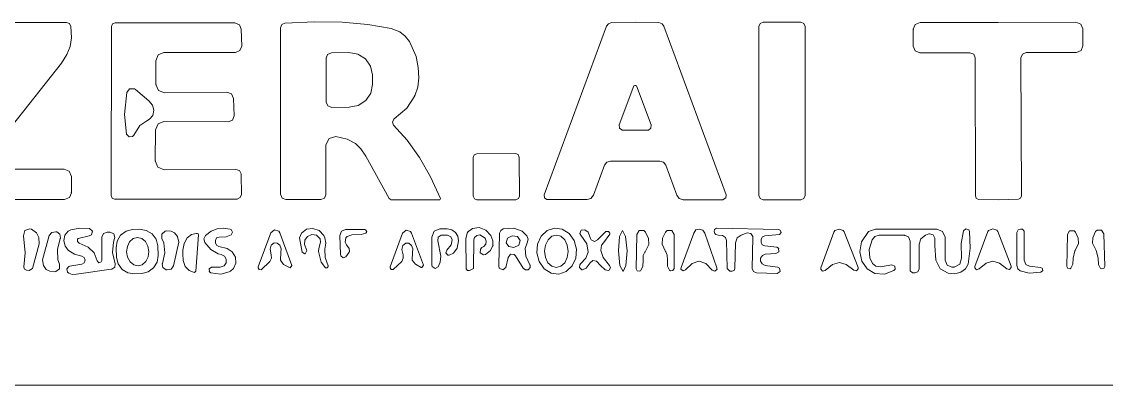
# Model space of a CAD drawing. Extents: x 0 to 650, y 0 to 488.
# Drawn here: x 269.5 to 410, y 0 to 47 of the extents above; entities that cross this region are included whole.
import ezdxf

# ---------------------------------------------------------------- set-up
doc = ezdxf.new("R2010")
doc.units = 0
doc.linetypes.add('Solid', pattern=[0])
doc.layers.add('Layer 1', color=7, linetype='Solid', lineweight=0)

msp = doc.modelspace()

# ---------------------------------------------------------------- linework, layer by layer
at = {"layer": 'Layer 1', "color": 9, "linetype": 'Solid', "lineweight": 0}
for p, q in [((275.35, 46.95), (256.84, 46.95)), ((275.73, 46.81), (275.35, 46.95)), ((275.92, 46.44), (275.73, 46.81)), ((275.99, 44.98), (275.92, 46.44)), ((281.15, 46.43), (281.12, 24.55)), ((281.29, 46.77), (281.15, 46.43)), ((281.15, 46.43), (281.15, 46.43)), ((281.63, 46.91), (281.29, 46.77)), ((297.14, 46.91), (281.63, 46.91)), ((297.73, 46.66), (297.14, 46.91)), ((297.98, 46.07), (297.73, 46.66)), ((303.22, 46.67), (303.06, 46.25)), ((303.63, 46.86), (303.22, 46.67)), ((307.47, 47.05), (303.63, 46.86)), ((311.04, 46.99), (307.47, 47.05)), ((314.35, 46.7), (311.04, 46.99)), ((317.39, 46.16), (314.35, 46.7)), ((345.26, 46.46), (337.21, 24.64)), ((345.51, 46.79), (345.26, 46.46)), ((345.9, 46.93), (345.51, 46.79)), ((348.99, 47), (345.9, 46.93)), ((352.07, 46.93), (348.99, 47)), ((352.46, 46.79), (352.07, 46.93)), ((352.71, 46.46), (352.46, 46.79)), ((360.75, 24.63), (352.71, 46.46)), ((365.18, 46.81), (365.01, 46.41)), ((365.01, 46.41), (365.01, 24.55)), ((365.58, 46.98), (365.18, 46.81)), ((370.42, 46.98), (365.58, 46.98)), ((370.82, 46.81), (370.42, 46.98)), ((370.99, 46.41), (370.82, 46.81)), ((370.99, 24.55), (370.99, 46.41)), ((385.25, 46.69), (384.99, 46.06)), ((385.89, 46.96), (385.25, 46.69)), ((395.98, 46.96), (385.89, 46.96)), ((406.06, 47), (395.98, 46.96)), ((406.7, 46.74), (406.06, 47)), ((406.97, 46.11), (406.7, 46.74)), ((275.82, 43.85), (275.99, 44.98)), ((298.03, 43.86), (297.98, 46.07)), ((303.06, 46.25), (303.06, 24.71)), ((318.51, 45.72), (317.39, 46.16)), ((319.19, 45.19), (318.51, 45.72)), ((318.51, 45.72), (318.51, 45.72)), ((318.51, 45.72), (318.51, 45.72)), ((319.77, 44.48), (319.19, 45.19)), ((384.99, 46.06), (384.99, 46.06)), ((384.99, 46.06), (384.99, 43.87)), ((406.97, 46.1), (406.97, 46.11)), ((406.97, 43.92), (406.97, 46.1)), ((275.4, 42.8), (275.82, 43.85)), ((297.8, 43.3), (298.03, 43.86)), ((320.61, 42.53), (319.77, 44.48)), ((384.99, 43.87), (385.24, 43.27)), ((406.73, 43.31), (406.97, 43.92)), ((274.7, 41.7), (275.4, 42.8)), ((286.9, 42), (287.2, 42.75)), ((287.2, 42.75), (287.94, 43.07)), ((287.94, 43.07), (287.95, 43.07)), ((287.95, 43.07), (297.23, 43.06)), ((297.23, 43.06), (297.24, 43.06)), ((297.24, 43.06), (297.8, 43.3)), ((309.15, 42.82), (308.95, 42.32)), ((308.95, 42.32), (308.99, 36.64)), ((309.64, 43.03), (309.15, 42.82)), ((311.89, 43.05), (309.64, 43.03)), ((313.06, 42.84), (311.89, 43.05)), ((314.05, 42.22), (313.06, 42.84)), ((314.72, 41.28), (314.05, 42.22)), ((320.9, 41.12), (320.61, 42.53)), ((385.24, 43.27), (385.84, 43.02)), ((385.84, 43.02), (392.34, 43.03)), ((392.34, 43.03), (392.34, 43.03)), ((392.34, 43.03), (392.83, 42.83)), ((392.83, 42.83), (393.03, 42.35)), ((393.03, 42.35), (393.05, 24.5)), ((398.94, 42.36), (399.14, 42.84)), ((399, 24.52), (398.94, 42.36)), ((399.14, 42.84), (399.62, 43.04)), ((399.62, 43.04), (406.12, 43.06)), ((406.12, 43.06), (406.13, 43.06)), ((406.13, 43.06), (406.73, 43.31)), ((268.36, 33.64), (274.7, 41.7)), ((286.93, 38.93), (286.9, 42)), ((314.96, 40.17), (314.72, 41.28)), ((320.97, 39.8), (320.9, 41.12)), ((314.98, 38.91), (314.96, 40.17)), ((314.96, 40.17), (314.96, 40.17)), ((320.82, 38.58), (320.97, 39.8)), ((287.26, 38.15), (286.93, 38.93)), ((286.93, 38.93), (286.93, 38.93)), ((288.05, 37.84), (287.26, 38.15)), ((296.11, 37.94), (288.05, 37.84)), ((296.71, 37.71), (296.11, 37.94)), ((314.75, 37.79), (314.98, 38.91)), ((320.45, 37.46), (320.82, 38.58)), ((348.82, 38.75), (346.91, 33.69)), ((348.95, 38.8), (348.82, 38.75)), ((348.99, 38.8), (348.95, 38.8)), ((349.05, 38.8), (348.99, 38.8)), ((349.17, 38.75), (349.05, 38.8)), ((351.06, 33.68), (349.17, 38.75)), ((296.97, 37.13), (296.71, 37.71)), ((297.04, 34.88), (296.97, 37.13)), ((308.99, 36.64), (309.2, 36.15)), ((313.12, 36.2), (314.1, 36.84)), ((314.1, 36.84), (314.75, 37.79)), ((319.4, 35.84), (320.45, 37.46)), ((320.45, 37.46), (320.45, 37.46)), ((309.2, 36.15), (309.7, 35.95)), ((309.7, 35.95), (311.95, 35.97)), ((311.95, 35.97), (313.12, 36.2)), ((317.78, 34.48), (319.4, 35.84)), ((286.89, 33.06), (287.21, 33.81)), ((287.21, 33.81), (287.95, 34.12)), ((287.95, 34.12), (296.26, 34.08)), ((296.26, 34.08), (296.27, 34.08)), ((296.27, 34.08), (296.82, 34.32)), ((296.82, 34.32), (297.04, 34.88)), ((317.54, 34.06), (317.73, 34.45)), ((317.7, 33.66), (317.54, 34.06)), ((317.73, 34.45), (317.78, 34.48)), ((286.84, 29.03), (286.89, 33.06)), ((319.46, 31.71), (317.7, 33.66)), ((346.91, 33.69), (346.94, 33.29)), ((346.94, 33.29), (347.26, 33.04)), ((347.26, 33.04), (347.31, 33.03)), ((347.31, 33.03), (348.98, 32.99)), ((348.98, 32.99), (350.66, 33.02)), ((350.66, 33.02), (350.71, 33.03)), ((350.71, 33.03), (351.03, 33.28)), ((351.03, 33.28), (351.06, 33.68)), ((308.92, 31.13), (309.34, 31.94)), ((308.92, 31.06), (308.92, 31.13)), ((308.92, 24.64), (308.92, 31.06)), ((309.34, 31.94), (310.21, 32.19)), ((310.21, 32.19), (311.7, 31.84)), ((311.7, 31.84), (312.75, 31.28)), ((312.75, 31.28), (313.48, 30.58)), ((321.05, 29.48), (319.46, 31.71)), ((313.48, 30.58), (314.11, 29.63)), ((314.11, 29.63), (317.11, 24.16)), ((328.13, 29.83), (328, 29.49)), ((328.46, 29.97), (328.13, 29.83)), ((333.5, 29.99), (328.46, 29.97)), ((333.84, 29.86), (333.5, 29.99)), ((333.98, 29.53), (333.84, 29.86)), ((334, 24.49), (333.98, 29.53)), ((287.18, 28.21), (286.84, 29.03)), ((286.84, 29.03), (286.84, 29.03)), ((288.01, 27.88), (287.18, 28.21)), ((322.49, 26.97), (321.05, 29.48)), ((328, 29.49), (328.02, 24.45)), ((343.59, 24.6), (345.02, 28.47)), ((345.02, 28.47), (345.32, 28.86)), ((345.32, 28.86), (345.79, 29)), ((345.79, 29), (348.98, 29)), ((348.98, 29), (352.17, 29)), ((352.17, 29), (352.65, 28.86)), ((352.65, 28.86), (352.94, 28.47)), ((352.94, 28.47), (354.37, 24.59)), ((275.04, 27.96), (264.57, 27.96)), ((275.7, 27.69), (275.04, 27.96)), ((275.98, 27.03), (275.7, 27.69)), ((275.98, 24.91), (275.98, 27.03)), ((275.98, 27.03), (275.98, 27.03)), ((297.29, 27.94), (288.01, 27.88)), ((297.74, 27.78), (297.29, 27.94)), ((297.96, 27.35), (297.74, 27.78)), ((297.96, 27.29), (297.96, 27.35)), ((297.99, 24.7), (297.96, 27.29)), ((323.77, 24.18), (322.49, 26.97)), ((256.58, 24.03), (275.09, 24.03)), ((275.09, 24.03), (275.72, 24.29)), ((275.72, 24.29), (275.98, 24.91)), ((275.98, 24.91), (275.98, 24.91)), ((281.12, 24.55), (281.25, 24.23)), ((281.25, 24.23), (281.56, 24.1)), ((281.56, 24.1), (297.37, 24.08)), ((297.37, 24.08), (297.45, 24.09)), ((297.45, 24.09), (297.84, 24.29)), ((297.84, 24.29), (297.99, 24.7)), ((303.06, 24.71), (303.26, 24.22)), ((303.26, 24.22), (303.75, 24.02)), ((303.75, 24.02), (308.3, 24.02)), ((308.3, 24.02), (308.74, 24.2)), ((308.74, 24.2), (308.92, 24.64)), ((317.11, 24.16), (317.4, 24)), ((317.4, 24), (323.65, 24)), ((323.65, 24), (323.67, 24)), ((323.67, 24), (323.77, 24.18)), ((328.02, 24.45), (328.16, 24.12)), ((328.16, 24.12), (328.5, 23.99)), ((328.5, 23.99), (333.54, 24.01)), ((333.54, 24.01), (333.87, 24.15)), ((333.87, 24.15), (334, 24.49)), ((337.21, 24.64), (337.24, 24.25)), ((337.24, 24.25), (337.56, 24.02)), ((337.56, 24.02), (337.64, 24.02)), ((337.64, 24.02), (342.76, 24.02)), ((342.76, 24.02), (343.26, 24.18)), ((343.26, 24.18), (343.59, 24.6)), ((354.37, 24.59), (354.7, 24.17)), ((354.7, 24.17), (355.2, 24.01)), ((355.2, 24.01), (360.32, 24.01)), ((360.32, 24.01), (360.4, 24.02)), ((360.4, 24.02), (360.72, 24.24)), ((360.72, 24.24), (360.75, 24.63)), ((365.01, 24.55), (365.18, 24.15)), ((365.18, 24.15), (365.58, 23.98)), ((365.58, 23.98), (370.42, 23.98)), ((370.42, 23.98), (370.82, 24.15)), ((370.82, 24.15), (370.99, 24.55)), ((393.05, 24.5), (393.16, 24.21)), ((393.16, 24.21), (393.44, 24.06)), ((393.44, 24.06), (396.03, 24.01)), ((396.03, 24.01), (398.61, 24.07)), ((398.61, 24.07), (398.89, 24.22)), ((398.89, 24.22), (399, 24.52))]:
    msp.add_line(p, q, dxfattribs=at)
at = {"layer": 'Layer 1', "color": 250, "linetype": 'Solid', "lineweight": 0}
for p, q in [((283.52, 38.37), (283.15, 37.89)), ((284.13, 38.37), (283.52, 38.37)), ((284.28, 38.26), (284.13, 38.37)), ((286.02, 36.8), (284.28, 38.26)), ((283.15, 37.89), (282.86, 35.03)), ((286.46, 36.25), (286.02, 36.8)), ((286.64, 35.58), (286.46, 36.25)), ((286.51, 34.92), (286.64, 35.58)), ((282.86, 35.03), (283.13, 32.48)), ((284.84, 33.6), (285.76, 34.24)), ((285.76, 34.24), (286.11, 34.42)), ((286.11, 34.42), (286.51, 34.92)), ((283.13, 32.48), (283.45, 32.13)), ((283.91, 32.21), (284.05, 32.38)), ((284.05, 32.38), (284.84, 33.6)), ((283.45, 32.13), (283.91, 32.21))]:
    msp.add_line(p, q, dxfattribs=at)
at = {"layer": 'Layer 1', "color": 254, "linetype": 'Solid', "lineweight": 0}
for p, q in [((269.96, 20.01), (269.76, 19.35)), ((270.61, 20.25), (269.96, 20.01)), ((270.81, 20.2), (270.61, 20.25)), ((271.48, 19.73), (270.81, 20.2)), ((271.77, 19.12), (271.48, 19.73)), ((273.43, 19.79), (273.09, 19.37)), ((273.96, 19.87), (273.43, 19.79)), ((274.09, 19.84), (273.96, 19.87)), ((274.5, 19.54), (274.09, 19.84)), ((275.55, 19.94), (275.12, 19.42)), ((275.91, 20.13), (275.55, 19.94)), ((277.06, 20.35), (275.91, 20.13)), ((278.32, 20.28), (277.06, 20.35)), ((278.7, 19.95), (278.32, 20.28)), ((278.57, 19.46), (278.7, 19.95)), ((280.6, 19.83), (280.12, 19.63)), ((280.99, 19.83), (280.6, 19.83)), ((281.46, 19.61), (280.99, 19.83)), ((283.05, 19.93), (282.35, 19.41)), ((283.9, 20.14), (283.05, 19.93)), ((284.81, 20.18), (283.9, 20.14)), ((285.68, 20.05), (284.81, 20.18)), ((286.42, 19.6), (285.68, 20.05)), ((288.14, 19.95), (287.7, 19.57)), ((288.26, 19.97), (288.14, 19.95)), ((288.88, 19.94), (288.26, 19.97)), ((289.35, 19.72), (288.88, 19.94)), ((289.71, 19.25), (289.35, 19.72)), ((289.35, 19.72), (289.35, 19.72)), ((294.08, 19.93), (293.35, 19.38)), ((294.87, 20.25), (294.08, 19.93)), ((295.67, 20.33), (294.87, 20.25)), ((294.87, 20.25), (294.87, 20.25)), ((294.87, 20.25), (294.87, 20.25)), ((296.53, 20.2), (295.67, 20.33)), ((296.65, 20.14), (296.53, 20.2)), ((296.83, 19.81), (296.65, 20.14)), ((296.66, 19.48), (296.83, 19.81)), ((301.82, 19.72), (300.17, 15.32)), ((302.27, 20.11), (301.82, 19.72)), ((302.84, 19.95), (302.27, 20.11)), ((302.99, 19.72), (302.84, 19.95)), ((304.51, 15.51), (302.99, 19.72)), ((305.79, 19.7), (305.52, 19.1)), ((306.42, 20.19), (305.79, 19.7)), ((307.24, 20.3), (306.42, 20.19)), ((308.05, 20.01), (307.24, 20.3)), ((308.65, 19.39), (308.05, 20.01)), ((310.97, 19.93), (310.76, 19.4)), ((311.49, 20.16), (310.97, 19.93)), ((311.5, 20.16), (311.49, 20.16)), ((313.96, 20.16), (311.5, 20.16)), ((313.49, 19.5), (314.11, 19.69)), ((314.08, 20.13), (313.96, 20.16)), ((314.22, 19.92), (314.08, 20.13)), ((314.11, 19.69), (314.22, 19.92)), ((318.87, 19.68), (317.26, 15.32)), ((319.32, 20.07), (318.87, 19.68)), ((319.89, 19.91), (319.32, 20.07)), ((320.03, 19.69), (319.89, 19.91)), ((321.56, 15.53), (320.03, 19.69)), ((322.95, 19.94), (322.64, 19.18)), ((323.71, 20.25), (322.95, 19.94)), ((324.63, 20.25), (323.71, 20.25)), ((324.66, 20.25), (324.63, 20.25)), ((325.23, 20.12), (324.66, 20.25)), ((325.71, 19.78), (325.23, 20.12)), ((326.02, 19.29), (325.71, 19.78)), ((327.29, 19.8), (327.07, 19)), ((327.91, 20.3), (327.29, 19.8)), ((328.78, 20.4), (327.91, 20.3)), ((329.65, 20.07), (328.78, 20.4)), ((330.29, 19.39), (329.65, 20.07)), ((331.42, 19.67), (331.31, 15.44)), ((331.57, 20.05), (331.42, 19.67)), ((331.91, 20.25), (331.57, 20.05)), ((333.26, 20.31), (331.91, 20.25)), ((334.33, 19.93), (333.26, 20.31)), ((334.94, 19.36), (334.33, 19.93)), ((334.33, 19.93), (334.33, 19.93)), ((337.57, 20.02), (336.8, 19.3)), ((338.53, 20.35), (337.57, 20.02)), ((339.53, 20.22), (338.53, 20.35)), ((340.43, 19.65), (339.53, 20.22)), ((342, 20.08), (341.82, 19.66)), ((341.82, 19.66), (341.93, 19.43)), ((342.45, 20.12), (342, 20.08)), ((342.88, 19.8), (342.45, 20.12)), ((343.21, 19.01), (342.88, 19.8)), ((345.2, 19.89), (344.11, 18.82)), ((345.51, 19.91), (345.2, 19.89)), ((345.71, 19.67), (345.51, 19.91)), ((345.71, 19.55), (345.71, 19.67)), ((347.35, 20.05), (346.97, 19.27)), ((347.75, 19.27), (347.35, 20.05)), ((349.5, 20.01), (349.19, 19.49)), ((350.1, 20.02), (349.5, 20.01)), ((350.32, 19.81), (350.1, 20.02)), ((350.7, 18.99), (350.32, 19.81)), ((352.91, 19.83), (352.52, 19.03)), ((353.13, 20.03), (352.91, 19.83)), ((353.73, 20.01), (353.13, 20.03)), ((354.02, 19.49), (353.73, 20.01)), ((356.58, 19.68), (354.92, 15.26)), ((356.84, 20.1), (356.58, 19.68)), ((357.29, 20.2), (356.84, 20.1)), ((357.73, 20.09), (357.29, 20.2)), ((357.99, 19.67), (357.73, 20.09)), ((359.55, 15.21), (357.99, 19.67)), ((359.24, 20.15), (359.2, 19.88)), ((359.2, 19.88), (359.29, 19.66)), ((359.52, 20.33), (359.24, 20.15)), ((367.58, 20.15), (359.52, 20.33)), ((362.69, 19.44), (363.49, 19.71)), ((363.49, 19.71), (363.96, 19.66)), ((367.77, 20.09), (367.58, 20.15)), ((367.67, 19.51), (367.89, 19.77)), ((367.89, 19.77), (367.77, 20.09)), ((374.72, 19.83), (373.02, 15.2)), ((374.84, 20.01), (374.72, 19.83)), ((375.39, 20.2), (374.84, 20.01)), ((375.94, 20.02), (375.39, 20.2)), ((376.06, 19.85), (375.94, 20.02)), ((377.85, 15.24), (376.06, 19.85)), ((379.22, 19.88), (378.3, 18.55)), ((380.11, 20.22), (379.22, 19.88)), ((388.05, 20.22), (380.11, 20.22)), ((388.8, 19.91), (388.05, 20.22)), ((389.11, 19.16), (388.8, 19.91)), ((391.49, 19.98), (391.2, 18.36)), ((391.79, 20.26), (391.49, 19.98)), ((392.18, 20.13), (391.79, 20.26)), ((392.27, 19.92), (392.18, 20.13)), ((392.37, 17.74), (392.27, 19.92)), ((394.64, 19.89), (392.96, 15.39)), ((394.75, 20.05), (394.64, 19.89)), ((395.29, 20.24), (394.75, 20.05)), ((395.83, 20.06), (395.29, 20.24)), ((395.94, 19.89), (395.83, 20.06)), ((397.66, 15.41), (395.94, 19.89)), ((398.56, 20.1), (398.4, 19.78)), ((398.4, 19.78), (398.4, 19.76)), ((398.4, 19.76), (398.4, 15.5)), ((398.9, 20.21), (398.56, 20.1)), ((399.15, 20.18), (398.9, 20.21)), ((399.37, 19.94), (399.15, 20.18)), ((399.37, 16.17), (399.37, 19.94)), ((405.25, 19.99), (404.96, 19.51)), ((405.82, 20), (405.25, 19.99)), ((406.02, 19.8), (405.82, 20)), ((406.37, 19.04), (406.02, 19.8)), ((408.6, 19.89), (408.24, 19.1)), ((408.8, 20.08), (408.6, 19.89)), ((409.38, 20.08), (408.8, 20.08)), ((409.68, 19.59), (409.38, 20.08)), ((269.76, 19.35), (269.97, 17.14)), ((270.94, 15.13), (271.81, 18.3)), ((271.81, 18.3), (271.77, 19.12)), ((273.09, 19.37), (272.23, 16.24)), ((274.17, 17.57), (274.54, 18.99)), ((274.56, 19.04), (274.5, 19.54)), ((274.54, 18.99), (274.56, 19.04)), ((275.12, 19.42), (274.98, 18.73)), ((274.98, 18.73), (275.16, 18.02)), ((276.77, 18.6), (276.79, 18.91)), ((277, 18.39), (276.77, 18.6)), ((276.79, 18.91), (276.86, 18.99)), ((276.86, 18.99), (278.29, 19.34)), ((278.15, 17.89), (277, 18.39)), ((278.29, 19.34), (278.57, 19.46)), ((280.12, 19.63), (279.92, 19.15)), ((279.92, 19.15), (279.92, 16.15)), ((281.3, 17.18), (281.41, 18.52)), ((281.41, 18.52), (281.56, 19)), ((281.41, 18.52), (281.41, 18.52)), ((281.59, 19.11), (281.46, 19.61)), ((281.56, 19), (281.59, 19.11)), ((281.9, 18.66), (281.77, 17.8)), ((282.35, 19.41), (281.9, 18.66)), ((283.52, 18.57), (283.23, 17.97)), ((283.98, 18.98), (283.52, 18.57)), ((284.53, 19.13), (283.98, 18.98)), ((285.09, 19), (284.53, 19.13)), ((285.56, 18.61), (285.09, 19)), ((285.89, 18.02), (285.56, 18.61)), ((286.94, 18.9), (286.42, 19.6)), ((287.15, 18.06), (286.94, 18.9)), ((287.7, 19.57), (287.71, 19)), ((287.71, 19), (287.93, 18.43)), ((287.93, 18.43), (287.93, 18.43)), ((287.93, 18.43), (288.06, 17.16)), ((289.19, 15.45), (289.89, 18.53)), ((289.89, 18.53), (289.71, 19.25)), ((290.6, 18.34), (290.42, 17.48)), ((290.99, 19.06), (290.6, 18.34)), ((291.53, 19.52), (290.99, 19.06)), ((292.14, 19.65), (291.53, 19.52)), ((292.11, 14.78), (292.44, 19.45)), ((292.27, 19.64), (292.14, 19.65)), ((292.14, 19.65), (292.14, 19.65)), ((292.39, 19.59), (292.27, 19.64)), ((292.44, 19.45), (292.39, 19.59)), ((293.35, 19.38), (293.13, 18.94)), ((293.13, 18.94), (293.25, 18.46)), ((293.25, 18.46), (294.05, 17.55)), ((294.65, 18.75), (294.79, 19.07)), ((294.65, 18.74), (294.65, 18.75)), ((294.65, 18.44), (294.65, 18.74)), ((294.76, 18.13), (294.65, 18.44)), ((294.79, 19.07), (295.12, 19.18)), ((295.12, 19.18), (296.03, 19.23)), ((296.03, 19.23), (296.66, 19.48)), ((301.83, 18.11), (302.22, 18.42)), ((302.22, 18.42), (302.63, 18.39)), ((302.63, 18.39), (302.98, 18.11)), ((305.52, 19.1), (305.87, 17.23)), ((306.15, 18.2), (306.21, 18.79)), ((306.21, 18.79), (306.56, 19.27)), ((306.56, 19.27), (307.11, 19.5)), ((307.11, 19.5), (307.7, 19.41)), ((307.7, 19.41), (308.19, 18.97)), ((308.23, 18.51), (308.01, 17.7)), ((308.19, 18.97), (308.23, 18.51)), ((308.79, 19.1), (308.65, 19.39)), ((308.92, 18.4), (308.79, 19.1)), ((308.79, 17.6), (308.92, 18.4)), ((310.76, 19.4), (310.82, 16.91)), ((311.43, 18.54), (311.53, 19.06)), ((311.62, 18.16), (311.43, 18.54)), ((311.53, 19.06), (311.67, 19.25)), ((311.67, 19.25), (312.31, 19.45)), ((312.31, 19.45), (313.49, 19.5)), ((318.89, 18.09), (319.28, 18.4)), ((319.28, 18.4), (319.69, 18.37)), ((319.69, 18.37), (320.03, 18.09)), ((322.64, 19.18), (322.64, 15.57)), ((323.42, 18.68), (323.47, 19.16)), ((323.81, 16.69), (323.42, 18.68)), ((323.47, 19.16), (323.87, 19.42)), ((323.87, 19.42), (323.96, 19.43)), ((323.96, 19.43), (324.7, 19.43)), ((324.7, 19.43), (325.12, 19.2)), ((325.12, 19.2), (325.27, 18.8)), ((325.27, 18.8), (325.14, 18.17)), ((325.93, 17.73), (326.11, 18.71)), ((326.11, 18.71), (326.02, 19.29)), ((327.07, 19), (327.09, 15.15)), ((328.07, 15.14), (328.1, 18.8)), ((328.1, 18.8), (328.19, 19.14)), ((328.19, 19.14), (328.47, 19.38)), ((328.47, 19.38), (328.85, 19.45)), ((328.85, 19.45), (329.56, 19.03)), ((329.56, 19.03), (329.71, 18.64)), ((329.71, 18.64), (329.66, 18.24)), ((330.57, 18.7), (330.29, 19.39)), ((330.56, 18.07), (330.57, 18.7)), ((332.44, 19.03), (332.26, 18.44)), ((332.26, 18.44), (332.61, 17.94)), ((333.05, 19.36), (332.44, 19.03)), ((333.73, 19.24), (333.05, 19.36)), ((334.08, 18.74), (333.73, 19.24)), ((333.9, 18.15), (334.08, 18.74)), ((334.76, 17.72), (335.01, 18.42)), ((335.12, 18.9), (334.94, 19.36)), ((335.01, 18.42), (335.12, 18.9)), ((336.34, 18.28), (336.25, 17.12)), ((336.8, 19.3), (336.34, 18.28)), ((337.7, 18.83), (337.37, 18.15)), ((338.2, 19.28), (337.7, 18.83)), ((338.79, 19.44), (338.2, 19.28)), ((339.37, 19.28), (338.79, 19.44)), ((339.87, 18.82), (339.37, 19.28)), ((340.2, 18.14), (339.87, 18.82)), ((341.08, 18.74), (340.43, 19.65)), ((341.39, 17.62), (341.08, 18.74)), ((341.93, 19.43), (342.71, 18.29)), ((342.71, 18.29), (342.88, 17.23)), ((343.28, 18.81), (343.21, 19.01)), ((343.7, 18.59), (343.28, 18.81)), ((344.11, 18.82), (343.7, 18.59)), ((344.64, 18.11), (344.89, 18.45)), ((344.89, 18.45), (345.71, 19.55)), ((346.97, 19.27), (346.83, 17.38)), ((347.93, 17.4), (347.75, 19.27)), ((349.19, 19.49), (349.1, 15.08)), ((350.74, 18.23), (350.7, 18.99)), ((352.52, 19.03), (352.46, 18.27)), ((352.46, 18.27), (352.91, 17.32)), ((354.02, 15.12), (354.02, 19.49)), ((359.29, 19.66), (359.44, 19.51)), ((359.44, 19.51), (359.72, 19.44)), ((359.72, 19.44), (360.31, 19.39)), ((360.31, 19.39), (360.68, 19.14)), ((360.68, 19.14), (360.83, 18.73)), ((360.83, 18.73), (360.9, 15.12)), ((361.9, 15.12), (361.97, 18.45)), ((361.97, 18.45), (362.18, 19.06)), ((362.18, 19.06), (362.69, 19.44)), ((363.96, 19.66), (364.22, 19.27)), ((364.23, 19.17), (364.14, 15.11)), ((364.22, 19.27), (364.23, 19.17)), ((365.32, 18.89), (365.46, 19.2)), ((365.32, 18.51), (365.32, 18.89)), ((365.44, 18.18), (365.32, 18.51)), ((365.46, 19.2), (365.78, 19.32)), ((365.78, 19.32), (365.79, 19.32)), ((365.79, 19.32), (367.67, 19.51)), ((378.3, 18.55), (378.09, 17.28)), ((379.29, 17.59), (379.67, 18.83)), ((379.67, 18.83), (380.04, 19.25)), ((380.04, 19.25), (380.58, 19.41)), ((380.58, 19.41), (383.87, 19.41)), ((383.87, 19.41), (384.39, 19.19)), ((384.39, 19.19), (384.61, 18.66)), ((384.61, 18.66), (384.61, 14.82)), ((385.77, 18.28), (385.99, 18.97)), ((385.77, 15.09), (385.77, 18.28)), ((385.99, 18.97), (386.57, 19.41)), ((386.57, 19.41), (387, 19.58)), ((387, 19.58), (387.09, 19.6)), ((387.09, 19.6), (387.58, 19.48)), ((387.58, 19.48), (387.81, 19.03)), ((387.81, 19.03), (387.81, 18.09)), ((389.11, 16.18), (389.11, 19.16)), ((391.2, 18.36), (391.25, 16.44)), ((404.96, 19.51), (404.87, 15.39)), ((405.97, 17.44), (406.41, 18.33)), ((406.41, 18.33), (406.37, 19.04)), ((406.41, 18.33), (406.41, 18.33)), ((408.24, 19.1), (408.2, 18.37)), ((408.2, 18.37), (408.67, 17.46)), ((409.8, 15.37), (409.68, 19.59)), ((269.97, 17.14), (269.83, 15.31)), ((274.24, 16.25), (274.17, 17.57)), ((275.16, 18.02), (275.62, 17.44)), ((275.62, 17.44), (276.38, 16.98)), ((276.38, 16.98), (277.32, 16.71)), ((278.92, 17.13), (278.15, 17.89)), ((279.32, 16.1), (278.92, 17.13)), ((281.63, 15.73), (281.3, 17.18)), ((281.77, 17.8), (281.83, 16.54)), ((283.23, 17.97), (283.13, 17.26)), ((283.13, 17.26), (283.25, 16.56)), ((286.01, 17.32), (285.89, 18.02)), ((285.91, 16.61), (286.01, 17.32)), ((287.21, 16.8), (287.15, 18.06)), ((288.06, 17.16), (287.76, 15.76)), ((290.42, 17.48), (290.39, 17.02)), ((290.39, 17.02), (290.44, 16.13)), ((294.05, 17.55), (294.99, 17.01)), ((295.05, 17.97), (294.76, 18.13)), ((294.99, 17.01), (295.38, 16.91)), ((296.14, 17.71), (295.05, 17.97)), ((295.38, 16.91), (295.79, 16.7)), ((296.81, 17.27), (296.14, 17.71)), ((297.22, 16.58), (296.81, 17.27)), ((301.72, 17.6), (301.83, 18.11)), ((301.85, 16.89), (301.72, 17.6)), ((301.88, 16.43), (301.85, 16.89)), ((302.98, 18.11), (303.16, 17.67)), ((303.12, 17.2), (303.06, 16.2)), ((303.16, 17.67), (303.12, 17.2)), ((305.87, 17.23), (306.22, 17.02)), ((306.45, 17.45), (306.15, 18.2)), ((306.22, 17.02), (306.23, 17.02)), ((306.23, 17.02), (306.25, 17.02)), ((306.25, 17.02), (306.46, 17.44)), ((306.46, 17.44), (306.45, 17.45)), ((308.01, 17.7), (307.97, 17.32)), ((307.97, 17.32), (308.31, 15.92)), ((308.82, 16.52), (308.79, 17.6)), ((310.82, 16.91), (310.85, 16.76)), ((311.53, 16.61), (311.94, 17.24)), ((311.94, 17.68), (311.62, 18.16)), ((311.97, 17.31), (311.94, 17.68)), ((311.94, 17.24), (311.97, 17.31)), ((318.78, 17.58), (318.89, 18.09)), ((318.92, 16.88), (318.78, 17.58)), ((318.95, 16.43), (318.92, 16.88)), ((320.03, 18.09), (320.21, 17.66)), ((320.17, 17.2), (320.12, 16.2)), ((320.21, 17.66), (320.17, 17.2)), ((324.58, 17.47), (324.47, 17.12)), ((324.47, 17.12), (324.72, 16.85)), ((325.14, 18.17), (324.58, 17.47)), ((324.91, 16.84), (325.48, 17.1)), ((325.48, 17.1), (325.93, 17.73)), ((328.94, 17.62), (328.92, 17.13)), ((328.92, 17.13), (329.34, 16.87)), ((329.11, 17.82), (328.94, 17.62)), ((329.37, 17.97), (329.11, 17.82)), ((329.34, 16.87), (329.59, 16.94)), ((329.66, 18.24), (329.37, 17.97)), ((329.59, 16.94), (330.24, 17.46)), ((330.24, 17.46), (330.56, 18.07)), ((332.52, 16.54), (332.82, 16.95)), ((332.61, 17.94), (333.29, 17.82)), ((332.82, 16.95), (333.32, 16.92)), ((333.29, 17.82), (333.9, 18.15)), ((333.32, 16.92), (333.48, 16.76)), ((334.83, 16.69), (334.76, 17.72)), ((334.76, 17.72), (334.76, 17.72)), ((336.25, 17.12), (336.56, 16)), ((337.37, 18.15), (337.25, 17.35)), ((337.25, 17.35), (337.36, 16.54)), ((340.19, 16.53), (340.31, 17.33)), ((340.31, 17.33), (340.2, 18.14)), ((341.3, 16.46), (341.39, 17.62)), ((342.88, 17.23), (342.58, 16.44)), ((342.88, 17.23), (342.88, 17.23)), ((344.52, 17.42), (344.64, 18.11)), ((344.84, 16.55), (344.52, 17.42)), ((346.83, 17.38), (347.01, 15.51)), ((347.79, 15.51), (347.93, 17.4)), ((350.03, 16.79), (350.24, 17.24)), ((350.24, 17.24), (350.27, 17.28)), ((350.27, 17.28), (350.74, 18.23)), ((350.74, 18.23), (350.74, 18.23)), ((352.91, 17.32), (352.94, 17.29)), ((352.94, 17.29), (353.14, 16.83)), ((365.77, 18.04), (365.44, 18.18)), ((365.46, 16.8), (365.83, 16.97)), ((365.78, 18.04), (365.77, 18.04)), ((367.32, 17.88), (365.78, 18.04)), ((365.83, 16.97), (367.22, 17.04)), ((367.22, 17.04), (367.59, 17.29)), ((367.55, 17.73), (367.32, 17.88)), ((367.59, 17.29), (367.55, 17.73)), ((378.09, 17.28), (378.35, 16.06)), ((379.37, 16.48), (379.29, 17.59)), ((387.81, 18.09), (387.91, 16.19)), ((392.1, 15.69), (392.37, 17.74)), ((405.72, 16.43), (405.94, 17.41)), ((405.94, 17.41), (405.97, 17.44)), ((408.67, 17.46), (408.69, 17.43)), ((408.69, 17.43), (408.93, 16.43)), ((272.23, 16.24), (272.37, 15.5)), ((272.37, 15.5), (272.72, 14.99)), ((274.44, 15.66), (274.24, 16.25)), ((274.42, 15.07), (274.44, 15.66)), ((277.32, 15.67), (275.76, 15.41)), ((277.32, 16.71), (277.64, 16.53)), ((277.64, 15.85), (277.32, 15.67)), ((277.64, 16.53), (277.76, 16.19)), ((277.76, 16.19), (277.64, 15.85)), ((279.54, 15.86), (279.32, 16.1)), ((279.85, 15.96), (279.54, 15.86)), ((279.92, 16.15), (279.85, 15.96)), ((281.59, 15.28), (281.63, 15.73)), ((281.83, 16.54), (282.04, 15.7)), ((282.04, 15.7), (282.56, 15)), ((283.25, 16.56), (283.58, 15.97)), ((283.58, 15.97), (284.05, 15.58)), ((284.05, 15.58), (284.61, 15.45)), ((284.61, 15.45), (285.16, 15.6)), ((285.16, 15.6), (285.62, 16.01)), ((285.62, 16.01), (285.91, 16.61)), ((286.63, 15.19), (287.08, 15.94)), ((287.08, 15.94), (287.21, 16.8)), ((287.76, 15.76), (287.75, 15.71)), ((287.75, 15.71), (287.83, 15.22)), ((288.88, 15.03), (289.19, 15.45)), ((290.44, 16.13), (290.73, 15.37)), ((295.76, 15.47), (295.23, 15.28)), ((296.01, 15.85), (295.76, 15.47)), ((295.79, 16.7), (296.03, 16.31)), ((296.03, 16.31), (296.01, 15.85)), ((296.96, 15.11), (297.27, 15.81)), ((297.27, 15.81), (297.22, 16.58)), ((300.57, 14.96), (301.69, 16.02)), ((301.69, 16.02), (301.88, 16.43)), ((303.06, 16.2), (303.46, 15.64)), ((303.46, 15.64), (304.23, 15.22)), ((304.31, 15.2), (304.51, 15.51)), ((308.31, 15.92), (308.89, 15.19)), ((309.21, 15.46), (308.82, 16.52)), ((309.22, 15.37), (309.21, 15.46)), ((310.85, 16.76), (311.15, 16.51)), ((311.15, 16.51), (311.53, 16.61)), ((317.66, 14.97), (318.76, 16.02)), ((318.76, 16.02), (318.95, 16.43)), ((320.12, 16.2), (320.52, 15.66)), ((320.52, 15.66), (321.28, 15.24)), ((321.36, 15.23), (321.56, 15.53)), ((322.64, 15.57), (322.69, 15.36)), ((323.47, 15.32), (323.73, 15.93)), ((323.73, 15.93), (323.81, 16.69)), ((324.72, 16.85), (324.91, 16.84)), ((332.22, 15.25), (332.52, 16.54)), ((333.48, 16.76), (334.5, 15.14)), ((335.35, 15.58), (334.83, 16.69)), ((335.37, 15.56), (335.35, 15.58)), ((335.4, 15.23), (335.37, 15.56)), ((336.56, 16), (337.21, 15.09)), ((337.36, 16.54), (337.69, 15.86)), ((337.69, 15.86), (338.19, 15.4)), ((339.36, 15.4), (339.86, 15.85)), ((339.86, 15.85), (340.19, 16.53)), ((340.84, 15.44), (341.3, 16.46)), ((341.8, 15.6), (341.77, 15.22)), ((341.89, 15.7), (341.8, 15.6)), ((342.58, 16.44), (341.89, 15.7)), ((342.64, 15.17), (343.15, 15.86)), ((343.15, 15.86), (343.52, 16.14)), ((343.52, 16.14), (343.96, 16.05)), ((343.96, 16.05), (344.01, 16.01)), ((344.01, 16.01), (344.45, 15.55)), ((344.45, 15.55), (345.12, 14.94)), ((345.68, 15.52), (344.84, 16.55)), ((345.8, 15.19), (345.68, 15.52)), ((347.01, 15.51), (347.41, 14.73)), ((347.41, 14.73), (347.79, 15.51)), ((349.97, 15.37), (350, 16.19)), ((350, 16.19), (350.03, 16.79)), ((353.14, 16.83), (353.15, 16.24)), ((353.15, 16.24), (353.17, 15.43)), ((355.52, 14.93), (356.36, 15.78)), ((356.36, 15.78), (357.21, 16.08)), ((357.21, 16.08), (357.25, 16.08)), ((357.25, 16.08), (357.28, 16.07)), ((357.28, 16.07), (358.13, 15.76)), ((358.13, 15.76), (358.95, 14.89)), ((365.22, 16.06), (365.23, 16.47)), ((365.42, 15.71), (365.22, 16.06)), ((365.23, 16.47), (365.46, 16.8)), ((365.84, 15.5), (365.42, 15.71)), ((367.42, 15.3), (365.84, 15.5)), ((373.58, 14.85), (374.55, 15.61)), ((374.55, 15.61), (375.46, 15.87)), ((375.46, 15.87), (376.32, 15.63)), ((376.32, 15.63), (377.29, 14.88)), ((378.35, 16.06), (379.01, 15.07)), ((379.72, 15.76), (379.37, 16.48)), ((379.37, 16.48), (379.37, 16.48)), ((380.17, 15.4), (379.72, 15.76)), ((382.24, 15.57), (380.75, 15.33)), ((382.61, 15.42), (382.24, 15.57)), ((387.91, 16.19), (388.48, 15.06)), ((389.37, 15.55), (389.11, 16.18)), ((390, 15.29), (389.37, 15.55)), ((391.01, 15.66), (390.29, 15.29)), ((391.25, 16.44), (391.01, 15.66)), ((391.77, 15.05), (392.1, 15.67)), ((392.1, 15.67), (392.1, 15.69)), ((393.51, 15.05), (394.44, 15.79)), ((394.44, 15.79), (395.28, 16.04)), ((395.28, 16.04), (396.16, 15.79)), ((396.16, 15.79), (397.12, 15.06)), ((398.4, 15.5), (398.52, 15.09)), ((399.57, 15.65), (399.37, 16.17)), ((400.06, 15.4), (399.57, 15.65)), ((405.41, 15.15), (405.68, 15.66)), ((405.68, 15.66), (405.72, 16.43)), ((408.93, 16.43), (408.97, 15.64)), ((408.97, 15.64), (409.24, 15.13)), ((269.83, 15.31), (269.83, 15.3)), ((269.83, 15.3), (269.9, 15.02)), ((269.9, 15.02), (270.16, 14.88)), ((270.16, 14.88), (270.52, 14.84)), ((270.52, 14.84), (270.94, 15.13)), ((272.72, 14.99), (273.2, 14.75)), ((273.2, 14.75), (273.83, 14.69)), ((273.83, 14.69), (273.96, 14.71)), ((273.96, 14.71), (274.42, 15.07)), ((275.65, 15.38), (275.38, 15.06)), ((275.38, 15.06), (275.47, 14.65)), ((275.47, 14.65), (275.63, 14.5)), ((275.63, 14.5), (275.63, 14.5)), ((275.63, 14.5), (276.06, 14.34)), ((275.76, 15.41), (275.65, 15.38)), ((276.06, 14.34), (276.62, 14.37)), ((276.62, 14.37), (281.14, 15.01)), ((281.14, 15.01), (281.22, 15.02)), ((281.22, 15.02), (281.59, 15.28)), ((282.56, 15), (283.3, 14.55)), ((283.3, 14.55), (284.17, 14.42)), ((284.17, 14.42), (285.08, 14.46)), ((285.08, 14.46), (285.93, 14.67)), ((285.93, 14.67), (286.63, 15.19)), ((287.83, 15.22), (288.24, 14.95)), ((288.24, 14.95), (288.37, 14.93)), ((288.37, 14.93), (288.88, 15.03)), ((290.73, 15.37), (291.21, 14.84)), ((291.21, 14.84), (291.79, 14.62)), ((291.79, 14.62), (291.92, 14.61)), ((291.92, 14.61), (292.11, 14.78)), ((294.14, 15.28), (293.81, 15.08)), ((293.81, 15.08), (293.85, 14.69)), ((293.85, 14.69), (294.04, 14.56)), ((294.04, 14.56), (295.33, 14.39)), ((295.23, 15.28), (294.14, 15.28)), ((295.33, 14.39), (296.39, 14.66)), ((296.39, 14.66), (296.57, 14.76)), ((296.57, 14.76), (296.96, 15.11)), ((300.17, 15.32), (300.15, 15.2)), ((300.15, 15.2), (300.29, 14.97)), ((300.29, 14.97), (300.57, 14.96)), ((304.23, 15.22), (304.31, 15.2)), ((308.89, 15.19), (309.1, 15.19)), ((309.1, 15.19), (309.22, 15.37)), ((317.26, 15.32), (317.24, 15.2)), ((317.24, 15.2), (317.39, 14.97)), ((317.39, 14.97), (317.66, 14.97)), ((321.28, 15.24), (321.36, 15.23)), ((322.69, 15.36), (323.07, 15.12)), ((323.07, 15.12), (323.47, 15.32)), ((327.09, 15.15), (327.1, 15.08)), ((327.1, 15.08), (327.27, 14.86)), ((327.27, 14.86), (327.55, 14.86)), ((327.55, 14.86), (328.05, 15.12)), ((328.05, 15.12), (328.07, 15.14)), ((331.31, 15.44), (331.39, 15.16)), ((331.39, 15.16), (331.83, 14.96)), ((331.83, 14.96), (332.22, 15.25)), ((334.5, 15.14), (334.79, 14.93)), ((334.79, 14.93), (335.14, 14.96)), ((335.14, 14.96), (335.18, 14.98)), ((335.18, 14.98), (335.4, 15.23)), ((337.21, 15.09), (338.11, 14.52)), ((338.11, 14.52), (339.11, 14.39)), ((338.19, 15.4), (338.77, 15.24)), ((338.77, 15.24), (339.36, 15.4)), ((339.11, 14.39), (340.07, 14.72)), ((340.07, 14.72), (340.84, 15.44)), ((341.77, 15.22), (342.06, 14.96)), ((342.06, 14.96), (342.15, 14.95)), ((342.15, 14.95), (342.64, 15.17)), ((342.15, 14.95), (342.15, 14.95)), ((345.12, 14.94), (345.52, 14.86)), ((345.52, 14.86), (345.61, 14.9)), ((345.61, 14.9), (345.8, 15.19)), ((349.1, 15.08), (349.25, 14.79)), ((349.25, 14.79), (349.57, 14.75)), ((349.57, 14.75), (349.68, 14.82)), ((349.68, 14.82), (349.97, 15.37)), ((353.17, 15.43), (353.44, 14.88)), ((353.44, 14.88), (353.55, 14.81)), ((353.55, 14.81), (353.87, 14.84)), ((353.87, 14.84), (354.02, 15.12)), ((354.92, 15.26), (354.91, 15.03)), ((354.91, 15.03), (355.18, 14.79)), ((355.18, 14.79), (355.52, 14.93)), ((358.95, 14.89), (359.29, 14.75)), ((359.29, 14.75), (359.56, 14.99)), ((359.56, 14.99), (359.55, 15.21)), ((360.9, 15.12), (361.25, 14.78)), ((361.25, 14.78), (361.53, 14.77)), ((361.53, 14.77), (361.79, 14.87)), ((361.79, 14.87), (361.9, 15.12)), ((364.14, 15.11), (364.14, 15.1)), ((364.14, 15.1), (364.3, 14.71)), ((364.3, 14.71), (364.69, 14.54)), ((364.69, 14.54), (367.36, 14.48)), ((367.36, 14.48), (367.74, 14.72)), ((367.68, 15.16), (367.42, 15.3)), ((367.74, 14.72), (367.68, 15.16)), ((373.02, 15.2), (373.01, 15.01)), ((373.01, 15.01), (373.24, 14.76)), ((373.24, 14.76), (373.58, 14.85)), ((377.29, 14.88), (377.63, 14.8)), ((377.63, 14.8), (377.86, 15.05)), ((377.86, 15.05), (377.85, 15.24)), ((379.01, 15.07), (380.02, 14.46)), ((380.02, 14.46), (381.27, 14.38)), ((380.75, 15.33), (380.17, 15.4)), ((381.27, 14.38), (382.5, 14.85)), ((382.5, 14.85), (382.66, 15.02)), ((382.66, 15.02), (382.61, 15.42)), ((384.61, 14.82), (384.9, 14.54)), ((384.9, 14.54), (385.22, 14.54)), ((385.22, 14.54), (385.61, 14.7)), ((385.61, 14.7), (385.77, 15.09)), ((388.48, 15.06), (389.5, 14.5)), ((389.5, 14.5), (390.36, 14.42)), ((390.26, 15.29), (390, 15.29)), ((390.29, 15.29), (390.26, 15.29)), ((390.36, 14.42), (391.16, 14.62)), ((391.16, 14.62), (391.77, 15.05)), ((392.96, 15.39), (392.95, 15.2)), ((392.95, 15.2), (393.18, 14.96)), ((393.18, 14.96), (393.51, 15.05)), ((397.12, 15.06), (397.44, 14.98)), ((397.44, 14.98), (397.67, 15.23)), ((397.67, 15.23), (397.66, 15.41)), ((398.52, 15.09), (398.84, 14.8)), ((398.84, 14.8), (400.02, 14.5)), ((400.02, 14.5), (401.52, 14.62)), ((401.49, 15.25), (400.06, 15.4)), ((401.67, 15.17), (401.49, 15.25)), ((401.52, 14.62), (401.77, 14.85)), ((401.77, 14.85), (401.67, 15.17)), ((404.87, 15.39), (405.01, 15.12)), ((405.01, 15.12), (405.31, 15.08)), ((405.31, 15.08), (405.41, 15.15)), ((409.24, 15.13), (409.35, 15.06)), ((409.35, 15.06), (409.66, 15.1)), ((409.66, 15.1), (409.8, 15.37))]:
    msp.add_line(p, q, dxfattribs=at)
at = {"layer": 'Layer 1', "color": 7, "linetype": 'Solid', "lineweight": 0}
msp.add_line((650, 0), (0, 0), dxfattribs=at)
at = {"layer": 'Layer 1', "color": 9, "linetype": 'Solid', "lineweight": 0}
for p in [(384.99, 46.06), (286.93, 38.93), (320.45, 37.46), (347.26, 33.04), (286.84, 29.03), (275.98, 24.91)]:
    msp.add_point(p, dxfattribs=at)
at = {"layer": 'Layer 1', "color": 254, "linetype": 'Solid', "lineweight": 0}
for p in [(289.35, 19.72), (305.79, 19.7), (327.29, 19.8), (383.87, 19.41), (311.97, 17.31), (330.56, 18.07), (367.55, 17.73), (335.37, 15.56), (293.85, 14.69), (309.22, 15.37), (359.56, 14.99), (390.29, 15.29)]:
    msp.add_point(p, dxfattribs=at)

doc.saveas('drawing.dxf')
